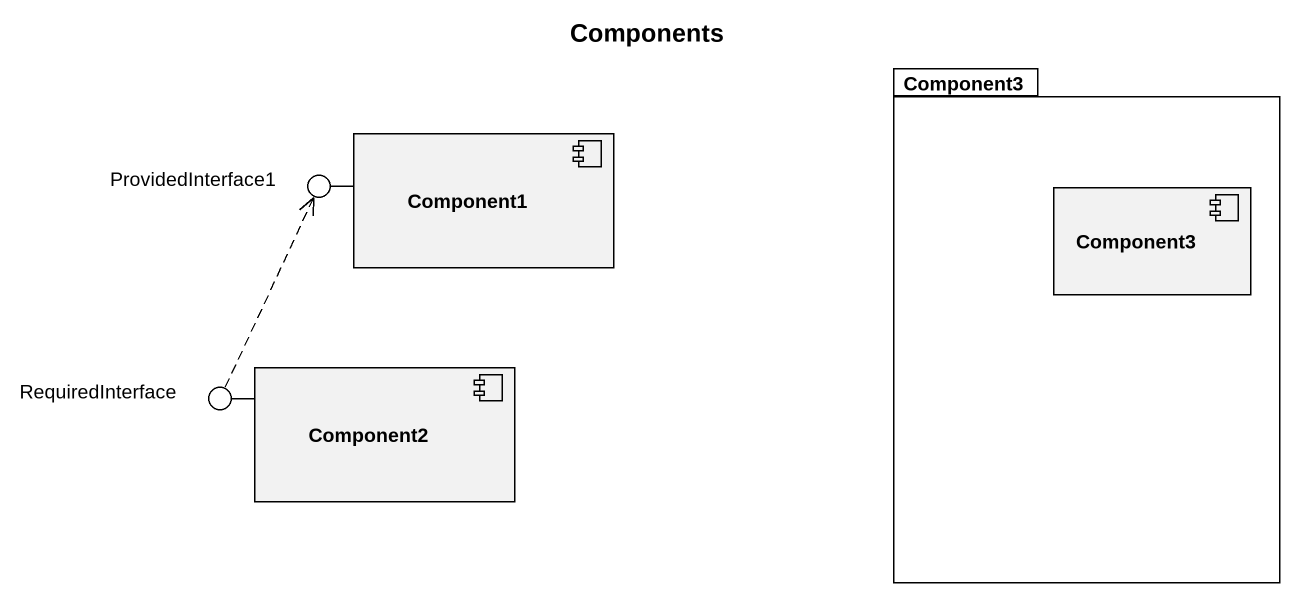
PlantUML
@startuml
title Components
package Component3 {
  component "Component3" as Component3_2
}
() ProvidedInterface1
component Component1
() RequiredInterface
component Component2
Component1 -left- ProvidedInterface1
Component2 -left- RequiredInterface
RequiredInterface .up.> ProvidedInterface1
@enduml
